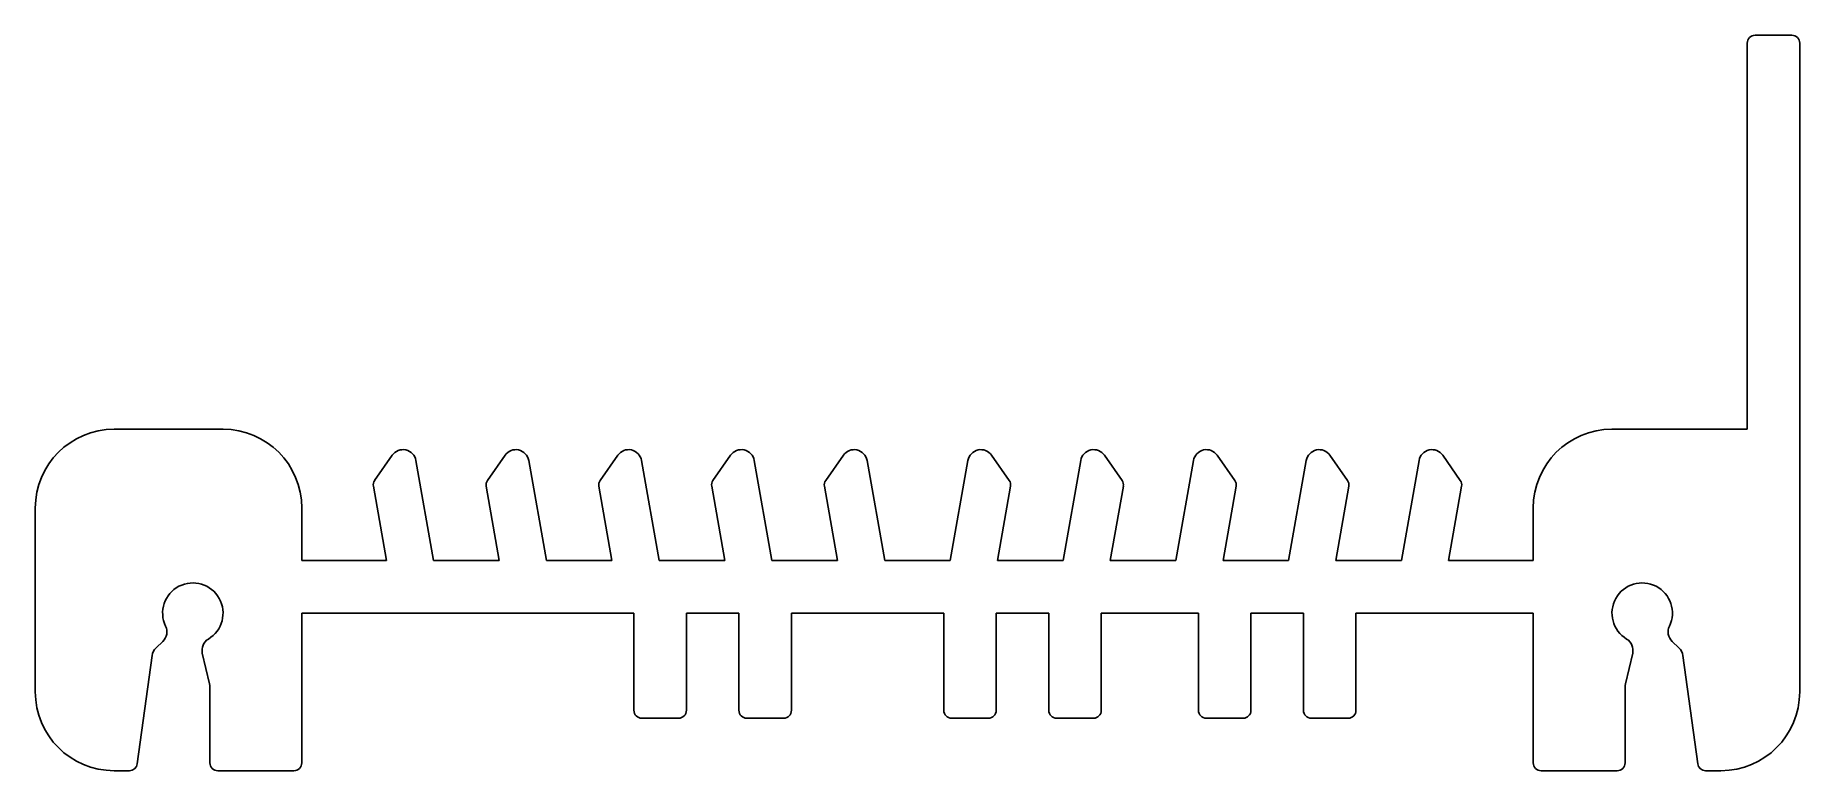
# Model space of a CAD drawing. Extents: x 2458 to 2525.2, y 1608.2 to 1636.2.
import ezdxf

# ---------------------------------------------------------------- set-up
doc = ezdxf.new("R2010")
doc.units = 0
doc.layers.get('0').update_dxf_attribs({"linetype": 'CONTINUOUS'})

msp = doc.modelspace()

# ---------------------------------------------------------------- linework, layer by layer
at = {"color": 0}
for p, q in [((2523.199, 1631.174), (2523.199, 1635.874)), ((2523.499, 1636.174), (2524.899, 1636.174)), ((2525.199, 1635.874), (2525.199, 1631.174)), ((2523.199, 1621.174), (2523.199, 1631.174)), ((2525.199, 1631.174), (2525.199, 1611.174)), ((2460.999, 1621.174), (2465.149, 1621.174)), ((2518.049, 1621.174), (2523.199, 1621.174)), ((2470.924, 1619.228), (2471.594, 1620.185)), ((2472.496, 1619.985), (2473.168, 1616.174)), ((2475.219, 1619.228), (2475.889, 1620.185)), ((2476.791, 1619.985), (2477.463, 1616.174)), ((2479.514, 1619.228), (2480.185, 1620.185)), ((2481.087, 1619.985), (2481.759, 1616.174)), ((2483.809, 1619.228), (2484.48, 1620.185)), ((2485.382, 1619.985), (2486.054, 1616.174)), ((2488.104, 1619.228), (2488.775, 1620.185)), ((2489.677, 1619.985), (2490.349, 1616.174)), ((2492.849, 1616.174), (2493.521, 1619.985)), ((2494.423, 1620.185), (2495.093, 1619.228)), ((2497.144, 1616.174), (2497.816, 1619.985)), ((2498.718, 1620.185), (2499.388, 1619.228)), ((2501.439, 1616.174), (2502.111, 1619.985)), ((2503.013, 1620.185), (2503.683, 1619.228)), ((2505.734, 1616.174), (2506.406, 1619.985)), ((2507.308, 1620.185), (2507.978, 1619.228)), ((2510.029, 1616.174), (2510.701, 1619.985)), ((2511.603, 1620.185), (2512.273, 1619.228)), ((2471.373, 1616.174), (2470.874, 1619.003)), ((2475.668, 1616.174), (2475.169, 1619.003)), ((2479.963, 1616.174), (2479.465, 1619.003)), ((2484.259, 1616.174), (2483.76, 1619.003)), ((2488.554, 1616.174), (2488.055, 1619.003)), ((2495.143, 1619.003), (2494.644, 1616.174)), ((2499.438, 1619.003), (2498.939, 1616.174)), ((2503.733, 1619.003), (2503.234, 1616.174)), ((2508.028, 1619.003), (2507.529, 1616.174)), ((2512.323, 1619.003), (2511.824, 1616.174)), ((2457.999, 1611.174), (2457.999, 1618.174)), ((2468.149, 1618.174), (2468.149, 1616.174)), ((2515.049, 1616.174), (2515.049, 1618.174)), ((2468.149, 1616.174), (2471.373, 1616.174)), ((2473.168, 1616.174), (2475.668, 1616.174)), ((2477.463, 1616.174), (2479.963, 1616.174)), ((2481.759, 1616.174), (2484.259, 1616.174)), ((2486.054, 1616.174), (2488.554, 1616.174)), ((2490.349, 1616.174), (2492.849, 1616.174)), ((2494.644, 1616.174), (2497.144, 1616.174)), ((2498.939, 1616.174), (2501.439, 1616.174)), ((2503.234, 1616.174), (2505.734, 1616.174)), ((2507.529, 1616.174), (2510.029, 1616.174)), ((2511.824, 1616.174), (2515.049, 1616.174)), ((2468.149, 1614.174), (2468.149, 1608.474)), ((2480.799, 1614.174), (2468.149, 1614.174)), ((2480.799, 1610.474), (2480.799, 1614.174)), ((2482.799, 1614.174), (2482.799, 1610.474)), ((2484.799, 1614.174), (2482.799, 1614.174)), ((2484.799, 1610.474), (2484.799, 1614.174)), ((2486.799, 1614.174), (2486.799, 1610.474)), ((2492.599, 1614.174), (2486.799, 1614.174)), ((2492.599, 1610.474), (2492.599, 1614.174)), ((2494.599, 1614.174), (2494.599, 1610.474)), ((2496.599, 1614.174), (2494.599, 1614.174)), ((2496.599, 1610.474), (2496.599, 1614.174)), ((2498.599, 1614.174), (2498.599, 1610.474)), ((2502.299, 1614.174), (2498.599, 1614.174)), ((2502.299, 1610.474), (2502.299, 1614.174)), ((2504.299, 1614.174), (2504.299, 1610.474)), ((2506.299, 1614.174), (2504.299, 1614.174)), ((2506.299, 1610.474), (2506.299, 1614.174)), ((2508.299, 1614.174), (2508.299, 1610.474)), ((2515.049, 1614.174), (2508.299, 1614.174)), ((2515.049, 1608.474), (2515.049, 1614.174)), ((2462.854, 1613.095), (2462.599, 1612.855)), ((2520.343, 1613.095), (2520.598, 1612.855)), ((2462.447, 1612.559), (2461.881, 1608.433)), ((2464.36, 1612.643), (2464.635, 1611.479)), ((2518.837, 1612.643), (2518.562, 1611.479)), ((2520.751, 1612.559), (2521.316, 1608.433)), ((2464.649, 1608.474), (2464.649, 1611.364)), ((2518.549, 1608.474), (2518.549, 1611.364)), ((2482.499, 1610.174), (2481.099, 1610.174)), ((2486.499, 1610.174), (2485.099, 1610.174)), ((2494.299, 1610.174), (2492.899, 1610.174)), ((2498.299, 1610.174), (2496.899, 1610.174)), ((2503.999, 1610.174), (2502.599, 1610.174)), ((2507.999, 1610.174), (2506.599, 1610.174)), ((2461.584, 1608.174), (2460.999, 1608.174)), ((2467.849, 1608.174), (2464.949, 1608.174)), ((2515.349, 1608.174), (2518.249, 1608.174)), ((2522.199, 1608.174), (2521.613, 1608.174))]:
    msp.add_line(p, q, dxfattribs=at)
for centre, radius, start, end in [((2523.499, 1635.874), 0.3, 90, 180), ((2524.899, 1635.874), 0.3, 0, 90), ((2460.999, 1618.174), 3, 90, 180), ((2465.149, 1618.174), 3, 0, 90), ((2518.049, 1618.174), 3, 90, 180), ((2472.004, 1619.898), 0.5, 10, 145), ((2476.299, 1619.898), 0.5, 10, 145), ((2480.594, 1619.898), 0.5, 10, 145), ((2484.889, 1619.898), 0.5, 10, 145), ((2489.184, 1619.898), 0.5, 10, 145), ((2494.013, 1619.898), 0.5, 35, 170), ((2498.308, 1619.898), 0.5, 35, 170), ((2502.603, 1619.898), 0.5, 35, 170), ((2506.898, 1619.898), 0.5, 35, 170), ((2511.193, 1619.898), 0.5, 35, 170), ((2471.17, 1619.055), 0.3, 145, 190), ((2475.465, 1619.055), 0.3, 145, 190), ((2479.76, 1619.055), 0.3, 145, 190), ((2484.055, 1619.055), 0.3, 145, 190), ((2488.35, 1619.055), 0.3, 145, 190), ((2494.847, 1619.055), 0.3, 350, 35), ((2499.142, 1619.055), 0.3, 350, 35), ((2503.437, 1619.055), 0.3, 350, 35), ((2507.732, 1619.055), 0.3, 350, 35), ((2512.027, 1619.055), 0.3, 350, 35), ((2463.999, 1614.174), 1.15, 300.93142, 205.65202), ((2519.199, 1614.174), 1.15, 334.34798, 239.06858), ((2462.511, 1613.459), 0.5, 313.29172, 25.65202), ((2520.686, 1613.459), 0.5, 154.34798, 226.70828), ((2462.942, 1612.491), 0.5, 133.29172, 172.2), ((2464.847, 1612.758), 0.5, 120.93142, 193.29172), ((2518.35, 1612.758), 0.5, 346.70828, 59.06858), ((2520.255, 1612.491), 0.5, 7.8, 46.70828), ((2464.149, 1611.364), 0.5, 0, 13.29172), ((2519.049, 1611.364), 0.5, 166.70828, 180), ((2460.999, 1611.174), 3, 180, 270), ((2522.199, 1611.174), 3, 270, 0), ((2481.099, 1610.474), 0.3, 180, 270), ((2482.499, 1610.474), 0.3, 270, 0), ((2485.099, 1610.474), 0.3, 180, 270), ((2486.499, 1610.474), 0.3, 270, 0), ((2492.899, 1610.474), 0.3, 180, 270), ((2494.299, 1610.474), 0.3, 270, 0), ((2496.899, 1610.474), 0.3, 180, 270), ((2498.299, 1610.474), 0.3, 270, 0), ((2502.599, 1610.474), 0.3, 180, 270), ((2503.999, 1610.474), 0.3, 270, 0), ((2506.599, 1610.474), 0.3, 180, 270), ((2507.999, 1610.474), 0.3, 270, 0), ((2461.584, 1608.474), 0.3, 270, 352.2), ((2464.949, 1608.474), 0.3, 180, 270), ((2467.849, 1608.474), 0.3, 270, 0), ((2515.349, 1608.474), 0.3, 180, 270), ((2518.249, 1608.474), 0.3, 270, 0), ((2521.613, 1608.474), 0.3, 187.8, 270)]:
    msp.add_arc(centre, radius, start, end, dxfattribs=at)

doc.saveas('drawing.dxf')
